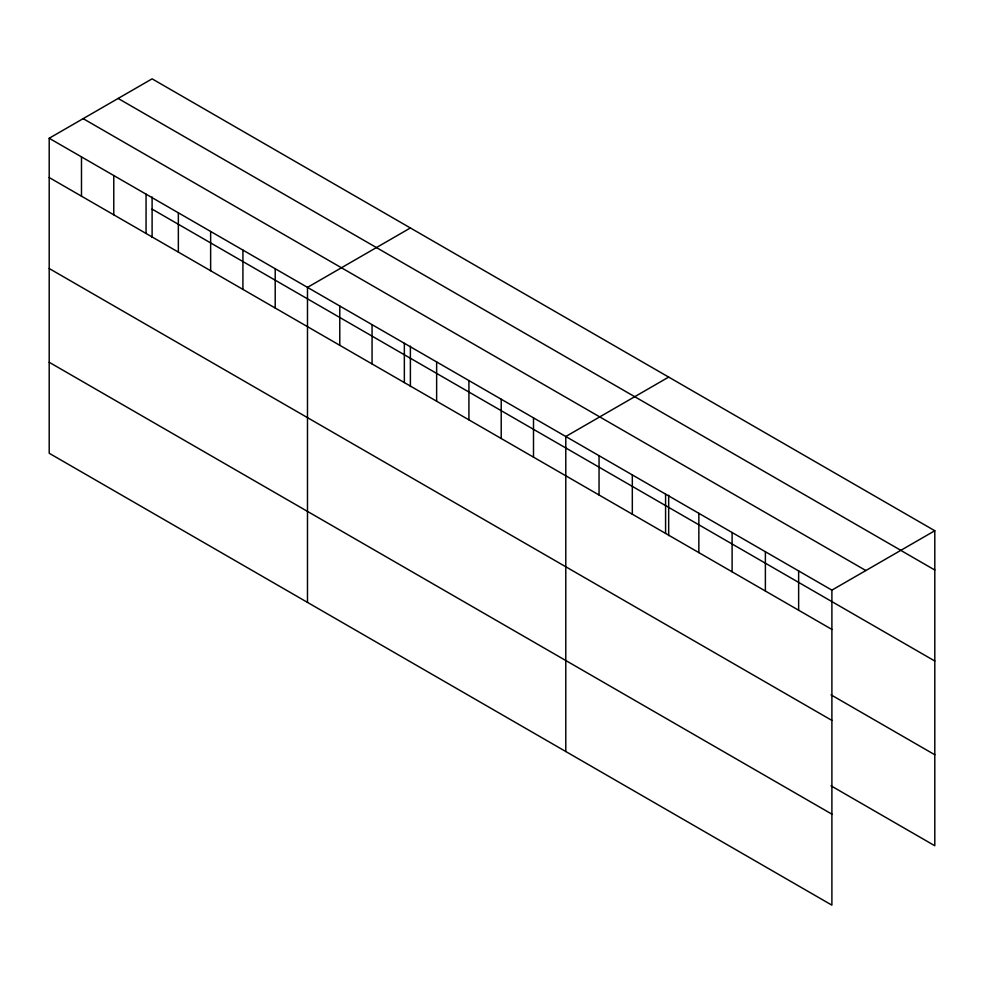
<?xml version="1.0" encoding="UTF-8"?>
<svg xmlns="http://www.w3.org/2000/svg" width="984" height="984" viewBox="0 0 984 984"><rect width="100%" height="100%" fill="white"/><g stroke="black" fill="none" stroke-linecap="round" stroke-linejoin="round"><path stroke-width="1.48" d="M49.2 138.252L831.898 590.142L831.898 905.157L49.2 453.267L49.2 138.252L152.102 78.843L934.8 530.733L934.8 845.748L831.013 785.822M410.389 227.968L307.488 287.377L307.488 602.393M668.677 377.093L565.788 436.502L565.788 751.505M831.898 590.142L934.8 530.733M118.141 98.449L900.84 550.339M901.541 550.819L934.8 570.019M83.16 118.646L865.859 570.536M152.102 209.125L934.8 661.014M49.2 177.538L831.898 629.428M831.013 694.839L934.8 754.753M49.2 268.521L831.898 720.411M49.2 362.272L831.898 814.162M798.639 570.941L798.639 610.215M765.38 551.729L765.38 591.015M732.108 532.529L732.108 571.815M698.849 513.316L698.849 552.602M668.677 495.235L668.677 535.64M665.578 494.116L665.578 533.402M632.318 474.915L632.318 514.189M599.047 455.703L599.047 494.989M533.5 417.856L533.5 457.142M501.213 399.221L501.213 438.507M468.925 380.574L468.925 419.861M436.638 361.94L436.638 401.226M410.389 346.11L410.389 386.515M404.35 343.293L404.35 382.579M372.063 324.659L372.063 363.945M339.775 306.012L339.775 345.298M275.2 268.73L275.2 308.017M242.925 250.096L242.925 289.382M210.637 231.461L210.637 270.735M178.35 212.815L178.35 252.101M152.102 196.984L152.102 237.39M146.062 194.18L146.062 233.454M113.775 175.533L113.775 214.82M81.487 156.899L81.487 196.173"/></g></svg>
